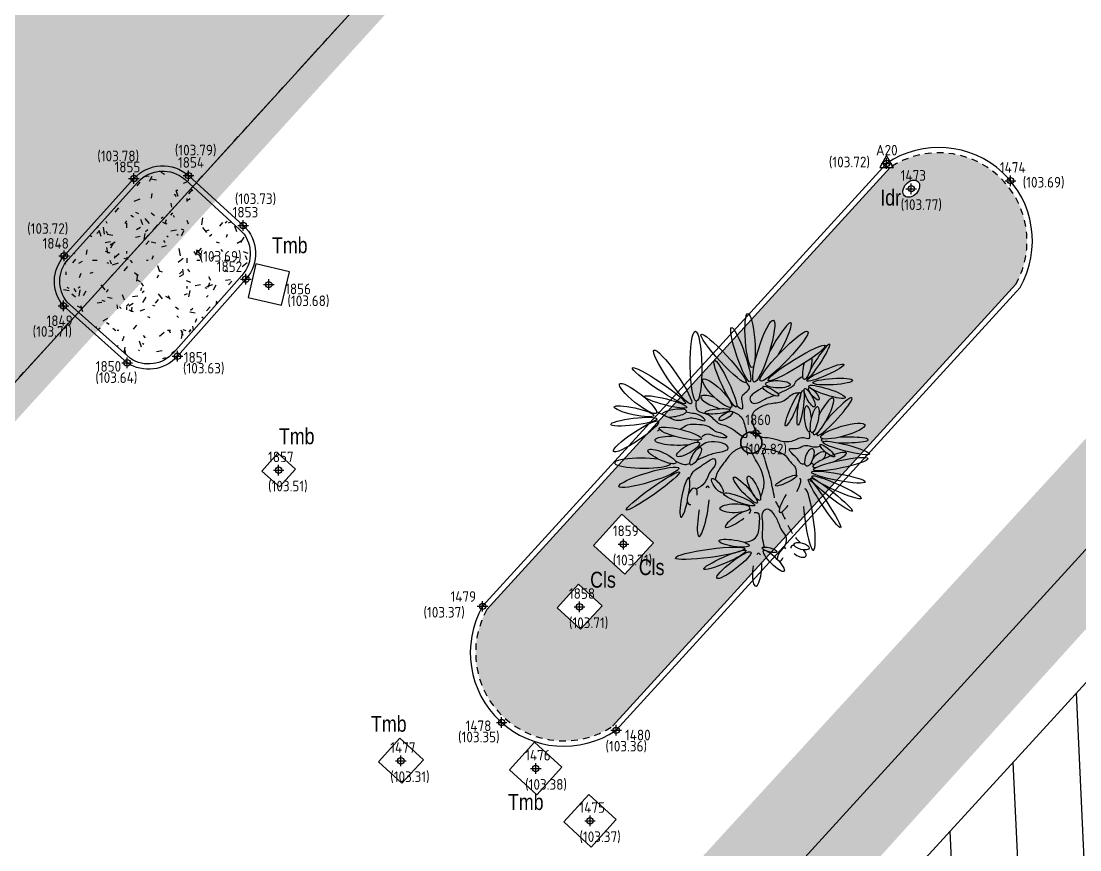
# Model space of a CAD drawing. Extents: x 9555 to 11275, y -8412 to -6382.
# Drawn here: x 10326.83 to 10346.78, y -7968.45 to -7952.84 of the extents above; entities that cross this region are included whole.
import ezdxf
from ezdxf.enums import TextEntityAlignment as Align

# ---------------------------------------------------------------- set-up
doc = ezdxf.new("R2010")
doc.units = 0
doc.header["$MEASUREMENT"] = 0
doc.header["$XCLIPFRAME"] = 2
doc.header["$PDMODE"] = 33
doc.header["$PDSIZE"] = 0.12
for name, pattern in [('DASHEDX2', [1.5, 1, -0.5]), ('HIDDEN2', [0.1875, 0.125, -0.0625]), ('PHANTOM2', [1.25, 0.625, -0.125, 0.125, -0.125, 0.125, -0.125]), ('TRATTEGGIATA', [0.75, 0.5, -0.25])]:
    doc.linetypes.add(name, pattern=pattern)
doc.layers.get('0').update_dxf_attribs({"color": 53, "lineweight": 50})
for name, color, linetype in [('01_PROG', 7, 'Continuous'), ('02_CAT', 7, 'Continuous'), ('Conf Lotti-Retino', 253, 'Continuous'), ('Conf Lotti_xLIMITE Comparto', 30, 'DASHEDX2'), ('Fgl-Cat_Txt-DivisioneAllegati', 161, 'DASHEDX2'), ('GEI-Nome_P', 6, 'Continuous'), ('GEI-Punti', 7, 'Continuous'), ('Gei-Punti_3D', 3, 'Continuous'), ('GEI-Quote_P', 3, 'Continuous'), ('GEI-Simboli', 6, 'Continuous'), ('Immagine', 181, 'Continuous'), ('Ril-Aiuola_Retino', 85, 'Continuous'), ('Ril-Albero', 104, 'Continuous'), ('Ril-Fabbr_Retino', 8, 'Continuous'), ('Ril-Strada', 4, 'Continuous'), ('Ril-Tomb_CEMENTO-Cls', 5, 'Continuous'), ('Ril-Tomb_Idrante', 5, 'Continuous'), ('Ril-Tombino', 5, 'Continuous')]:
    doc.layers.add(name, color=color, linetype=linetype)
for name, color, linetype, lineweight in [('Conf Lotti', 2, 'PHANTOM2', 30), ('Fgl.957D_Estratto', 162, 'Continuous', 30), ('Fgl.957E_Estratto', 5, 'Continuous', 30), ('Fr01 Fgl. 957D', 140, 'Continuous', 30), ('Ril-Albero_Tronco', 3, 'Continuous', 35), ('Ril-Fabbr', 9, 'Continuous', 30), ('x Area Rilievo', 1, 'Continuous', 15)]:
    doc.layers.add(name, color=color, linetype=linetype, lineweight=lineweight)
doc.styles.add('HELVLA', font='helvl', dxfattribs={"width": 0.8})
doc.styles.get("Standard").update_dxf_attribs({"font": 'isocp.shx'})
picture_1 = doc.add_image_def('image1.png', size_in_pixel=(3510, 4950))
picture_2 = doc.add_image_def('image2.png', size_in_pixel=(4950, 3510))
picture_3 = doc.add_image_def('image3.png', size_in_pixel=(3510, 4950))
pattern_1 = [(90, (-0.7199999999999999, 1.08), (-1.14, 0.6600000000000001), [0.06, -1.005, 0.045, -0.4349999999999999, 0.09, -1.065]), (99.99999999999999, (-1.335, 0.7950000000000002), (-1.426721424866468, 0.4033806835075223), [0.105, -0.2549999999999999, 0.135, -0.7949999999999999, 0.075, -0.9899999999999999]), (110, (-0.855, 0.645), (-1.104881266878883, 0.6673547677960465), [0.12, -0.8250000000000001, 0.105, -0.615, 0.07500000000000001, -0.48]), (120, (-0.7649999999999999, 1.08), (-1.270259341371027, -0.109846281956403), [0.075, -0.4949999999999999, 0.05999999999999999, -0.7349999999999999, 0.04499999999999999, -0.975]), (130, (-1.095, 0.6600000000000001), (-1.081851777037059, 0.1691795865988487), [0.06, -0.66, 0.045, -0.42, 0.12, -0.765]), (140, (-0.5549999999999999, 0.885), (-1.178667470127905, -0.4012393236738936), [0.03, -0.5549999999999999, 0.07500000000000001, -0.915, 0.09, -0.465]), (150, (-0.6599999999999999, 0.9299999999999999), (-1.118538290724796, -0.4973651497465941), [0.07500000000000001, -0.615, 0.03, -0.72, 0.06, -0.5549999999999999]), (160, (-0.4799999999999999, 0.765), (-1.077934238991591, -0.5494613511518519), [0.04499999999999999, -0.285, 0.08999999999999998, -0.4799999999999999, 0.05999999999999999, -0.6599999999999999]), (170, (-1.365, 0.8400000000000002), (-0.8235972522679997, -1.042826719094117), [0.105, -0.6599999999999999, 0.04499999999999999, -0.7799999999999999, 0.08999999999999998, -0.7349999999999999]), (180, (-0.7199999999999999, 0.9299999999999999), (-0.5550000000000002, -1.32), [0.09, -0.465, 0.06, -0.915, 0.03, -0.9299999999999999]), (190, (-1.185, 0.6900000000000002), (-0.725726455756065, -1.239857294778613), [0.105, -0.585, 0.09, -0.48, 0.105, -1.095]), (200, (-0.33, 0.585), (-0.4084556916323853, -1.202201708521956), [0.12, -0.39, 0.06, -0.795, 0.09, -0.8699999999999999]), (210, (-0.51, 0.18), (-0.1424613391789289, -1.433249722427793), [0.07500000000000001, -1.005, 0.09, -0.465, 0.105, -0.615]), (220, (-0.18, 0.51), (-0.3563304063125112, -1.395538835553193), [0.04499999999999999, -0.33, 0.05999999999999999, -0.6449999999999999, 0.12, -0.84]), (230, (-1.38, 0.06000000000000008), (0.1710284391003349, -1.102984257829142), [0.09, -0.54, 0.105, -0.465, 0.06, -0.63]), (240, (-0.08999999999999991, 1.305), (0.603836292916894, -1.024124861213896), [0.06, -0.42, 0.12, -0.9299999999999999, 0.105, -0.855]), (250, (-0.9299999999999999, 0.3150000000000001), (0.8121434459259509, -1.189505369151196), [0.08999999999999998, -0.6299999999999999, 0.075, -0.57, 0.05999999999999999, -0.9149999999999999]), (260, (-0.5700000000000001, 0.4050000000000001), (0.845615825507211, -1.078220235226439), [0.135, -0.4949999999999999, 0.08999999999999998, -0.6749999999999999, 0.12, -0.6599999999999999])]

# ---------------------------------------------------------------- blocks, each defined once
blk = doc.blocks.new('ALB_MAGNOLIA')
at = {"layer": 'Ril-Albero'}
blk.add_line((-1.090648489787782, 0.1377785792401482), (-1.069569576615322, 0.154011609740337), dxfattribs=at)
at = {"layer": 'Ril-Albero', "const_width": 0.1125, "flags": 128}
blk.add_lwpolyline([(-0.05625000000009095, 0, 1), (0.05625000000009095, 0, 0.9999999999999999)], format="xyb", close=True, dxfattribs=at)
at = {"layer": 'Ril-Albero'}
for centre, major_axis, ratio, start_param, end_param in [((-0.01436627671046153, 1.18872506858952), (-0.0245378881537456, 0.3160769446190345), 0.1704945791594303, 3.141592657897881, 9.424777965077467), ((0.1441186473093694, 1.064844318842916), (0.1126278036327937, 0.3617581529143772), 0.172130927844371, 3.141592658574952, 9.424777965754538), ((0.2694760180452249, 1.051279859233546), (0.1918396345816034, 0.344396778165352), 0.1373851115509151, -1.567360001277694, 1.640660211806295), ((-0.644643031121177, 0.8893097348609444), (-0.006514828098213262, 0.4065041767823777), 0.1659130009152986, 3.141592658057033, 9.424777965236618), ((-0.3235395221017825, 0.9794818900609243), (-0.2602424183309522, 0.2802519534468687), 0.1305137538982727, -1.19579479651577e-09, 6.283185305983792), ((-0.1233874154277146, 1.023992508778974), (-0.1074786870650632, 0.314729176772984), 0.1451228079651012, 3.141592655706139, 9.424777962885726), ((0.3805114149827205, 1.006523939310682), (0.2779377576160411, 0.2883876644996002), 0.1477041624599419, 3.141592655397891, 9.424777962577476), ((0.5283644644728156, 0.9268977487536176), (0.3310028592213807, 0.2049052447691301), 0.1234925180742292, 3.14159265334064, 9.424777960520228), ((0.7821644725263468, 0.947781080405548), (0.1283313508186225, 0.1965535597377325), 0.128858209995431, 2.86456016979381, 8.428005990848348), ((-0.9158335947754495, 0.7649066244566711), (-0.2166107520432471, 0.3121026262152342), 0.1489677998898922, 3.141592653434345, 9.42477796061393), ((0.6511169941250046, 0.8817731254785031), (0.03583371962520478, 0.1448597680060925), 0.3058592101487611, 1.338413759540804, 5.603267054475032), ((-1.074597643035304, 0.662488472210498), (-0.3094602486092236, 0.2085556434440325), 0.1140612897776601, -2.329131776335203e-09, 6.283185304850455), ((-0.3027581628080043, 0.6852223431124003), (-0.1274051490927838, 0.2716845197050429), 0.1413471746921632, 3.141592654817714, 9.4247779619973), ((0.8627026844897046, 0.8150768373261599), (0.2150846621190641, 0.09503112167328093), 0.142141019588453, 3.141592652177089, 9.424777959356675), ((-0.396680466655198, 0.5758175538248906), (-0.164953912963703, 0.16121249842689), 0.2493135316918489, 3.141592650504051, 9.424777957683638), ((0.9488341475798734, 0.7104360229241138), (0.2313542545394966, 0.01399783354510733), 0.1578639669427556, 3.141592649538042, 9.424777956717628), ((-1.318932137839965, 0.5139780240642722), (-0.2143748111230929, 0.1690721772835836), 0.2095458097905865, -3.701264850164421e-09, 6.283185303478321), ((0.2249093548957717, 0.5982247212195944), (-0.09266104644310717, 0.05200447367507376), 0.2589512226107383, -6.445534994625746e-09, 6.283185300734051), ((0.3096287238472542, 0.679497138105944), (-0.1438944863835001, 0.002840051886458696), 0.2926540362916478, -8.629526204728677e-09, 6.28318529855006), ((0.5736318285553352, 0.4050521299222964), (0.02896080196228551, 0.2009651007739982), 0.143362359178631, 3.14159265777242, 9.424777964952007), ((0.6786943184988559, 0.522324123029648), (-0.05749401637810583, 0.1062134693541653), 0.2640276864935658, 3.141592655095911, 9.424777962275497), ((0.7271602924120089, 0.5681546692321717), (-0.05940992831346688, 0.07130057292300244), 0.3047121206790425, 3.141592651563608, 9.424777958743194), ((0.8815850345749823, 0.5907611471884593), (-0.2124726141377557, 0.06803237125248145), 0.1690817892649151, -4.874544767830002e-09, 6.283185302305041), ((-0.9975160459275685, 0.4736383367435337), (-0.245234259870724, 0.06343737745342207), 0.1445928758976223, -4.216979432314361e-09, 6.283185302962607), ((-0.415466489479968, 0.4668031910350692), (-0.1724355701385115, 0.06956012348210909), 0.2707898087944989, -1.398054842939573, 1.995319646581479), ((0.4847947739194751, 0.3894282136125184), (0.08522211512171421, 0.1948271053202768), 0.1453443049098539, 3.141592657465689, 9.424777964645276), ((0.8383026282117498, 0.3060724940496584), (0.1119808244026992, 0.212703004294588), 0.2181684562776482, 2.740141656150176, 7.903074786481914), ((0.9686669079192143, 0.302351968007315), (0.2019878965299794, 0.2190185520021984), 0.1390650766057481, 2.677891071060228, 8.228113008402683), ((-1.366358911526277, 0.364575773440265), (-0.230136745211499, 0.05063323124051324), 0.1732547926907668, -5.129252800273321e-09, 6.283185302050334), ((-0.8994412498332167, 0.3442189683983088), (0.1468922193477319, 0.02343747630310675), 0.2756085639690489, 4.180640894501695, 9.143512002562254), ((-0.3946498020736726, 0.3646253660717775), (0.1440866326673357, 0.01450617284819213), 0.1961315402118208, -4.85977169617513e-09, 6.283185302319815), ((-0.415466489479968, 0.4668031910350692), (-0.1724355701385278, 0.06956012348214184), 0.2707898087945012, 2.832911682932793, 3.369981842905746), ((0.659075166644925, 0.2771502885852897), (-0.01523495043243968, 0.1512607279050355), 0.2798223529333325, -1.552461733104707, 3.549024840442094), ((0.7378418964381126, 0.2675486613970861), (0.03326243618377144, 0.1517076167218717), 0.2542994748950286, 3.141592661397715, 9.4247779685773), ((-1.36891645020296, 0.2435127978114906), (0.2681787961020784, 0.03200498484611262), 0.1494716137198519, -3.549697202842594e-09, 6.283185303629889), ((-1.342539837049571, 0.07169637321021582), (0.2618014147651816, 0.17489392484773), 0.167198876045404, 3.141592653590833, 9.42477796077042), ((-1.204663857398373, 0.004987224558135495), (0.1183256435908499, 0.1755107004750214), 0.1681476545842069, 3.488650923699765e-09, 6.283185310668237), ((-0.8267618478776058, 0.1053867937916948), (-0.2467411508076787, 0.06079567749002505), 0.1872005009636865, 3.141592648036116, 9.424777955215703), ((1.066165709556572, 0.1337359947747245), (0.2575694868009131, 0.07284952134355291), 0.2182804512648323, 3.141592649726078, 9.424777956905665), ((-0.8697079146904798, 0.02274241713985248), (-0.2527393054966516, 0.006104070853415626), 0.1999384245015021, -1.478168040981142, 2.216012360623685), ((-0.7361033891711486, -0.07929825417522807), (0.1327284690336742, 0.0755879972708739), 0.2855446878765385, -1.269496729960906e-09, 6.28318530591009), ((-0.8697079146904798, 0.02274241713985248), (-0.2527393054967131, 0.00610407085343766), 0.1999384245015119, 2.909714820152717, 3.391136357539716), ((1.087127419418266, 0.0314518823306571), (0.2746891169465323, 0.001885467409862159), 0.1238587104023001, 2.704060025727355, 3.628591157492226), ((1.104651299013767, -0.06278542132076836), (-0.2704706530700952, 0.0698802812223254), 0.1352438579073628, -3.934290671026019e-09, 6.283185303245295), ((1.087127419418266, 0.0314518823306571), (0.2746891169465451, 0.001885467409869017), 0.1238587104022995, 4.414553743335921, 8.05675282024272), ((-1.039706559158731, -0.161128119904788), (-0.1626312546385558, 0.07447461527883954), 0.2585310334624394, 3.141592646477399, 9.424777953656985), ((-0.6479314914622591, -0.1581264182623272), (0.05938325111521798, 0.1012916301172034), 0.3054605070033407, 7.603664364808083e-09, 6.283185314783251), ((0.6769594416982727, -0.1710717732166813), (0.03562371754122642, 0.1028355630639495), 0.3992971664039005, 3.141592666733477, 9.424777973913063), ((0.7844350105269768, -0.1783110792848674), (0.08026850494205022, 0.06371244133409024), 0.4284468759771639, -1.323998269228318, 3.831503978496451), ((0.9120960444051889, -0.2006539777003127), (0.1954874753085538, 0.08014404878918331), 0.177610687728344, -1.459838516190316, 3.759557116712209), ((0.884603689733467, -0.0940545134653803), (-0.0824114870147644, 0.07062624697920307), 0.2362175072993057, -3.736611686733227e-09, 6.283185303442974), ((-1.264997748374299, -0.2387047502088535), (-0.3267803050906347, 0.003343764477076634), 0.1762162607960723, 4.112782726708066, 9.39924878906213), ((1.040164673754589, -0.2513125818077242), (0.3165479191789299, 0.0651633419750775), 0.1383219396574142, 3.141592650762057, 9.424777957941643), ((-1.192544488063959, -0.4038402378500905), (0.3504023947178349, 0.1070417357786582), 0.1534437837058233, 3.141592651095886, 9.424777958275472), ((-1.080351516791779, -0.6879437593270268), (0.2649733106074668, 0.3061772279627532), 0.1361265065260649, 2.038515356517223e-09, 6.283185309218101), ((0.4051700325226193, -0.4417653990385588), (0.1237254451904937, 0.0591104439299272), 0.1948807755012663, -1.645573455277827e-09, 6.283185305534013), ((1.014272732774771, -0.4014595880180423), (-0.3123637432983639, 0.05702898565257965), 0.1280873282697323, -3.74055675322893e-09, 6.28318530343903), ((-0.9700878824346546, -0.8578968732463181), (0.1743853376215079, 0.387904982207352), 0.1479126392967103, 3.909389034717492e-09, 6.283185311088975), ((-0.773331509232321, -0.638166000729143), (0.04473161984724448, 0.2293514508572323), 0.163074274878588, -1.304954094534722, 4.533550466171619), ((-0.4254799922746315, -0.7229754520949427), (-0.04579930969121318, 0.2277327560695134), 0.2382697240908598, 5.111007173042026e-09, 6.283185312290593), ((-0.3950770367168843, -0.5015610920390827), (-0.06493768555183663, 0.08251327879731006), 0.3153168830047043, -1.55961199510557e-09, 6.283185305619974), ((-0.06826608111259702, -0.5531041613421621), (-0.1377210187963685, 0.1507806908235459), 0.1907956324139486, 3.14159265189478, 9.424777959074365), ((0.03066741205202561, -0.5313792871374972), (-0.06890477112724261, 0.1400620967675268), 0.2646728496845225, 3.141592655720884, 9.424777962900471), ((0.4114464177432637, -0.5418346674377972), (0.1469523149708225, 0.1351664039623585), 0.2070273098724535, 1.892807910408578e-09, 6.283185309072394), ((0.5520605554156646, -0.7825468233386346), (0.05370320990657345, 0.3301643482085282), 0.1469320437714089, 4.305400258530767e-09, 6.283185311484987), ((0.45107153437948, -0.6162624577091265), (0.1205287388968405, 0.1948700518517341), 0.2029195094068187, -1.202098981230517, 0.2157831518758455), ((0.771682817956389, -0.8191300561420576), (-0.1216750286061445, 0.3458550438299371), 0.1076823115984577, 1.504488533754511e-09, 6.283185308684075), ((0.9341010212347101, -0.6063658340344773), (-0.2422313742449339, 0.1913258948896334), 0.1102232432650166, -1.880857469771513e-09, 6.283185305298729), ((0.992627252528564, -0.520181942304589), (-0.2860299188924749, 0.1284337072098819), 0.1255891693909974, -3.299646778032184e-09, 6.283185303879939), ((-0.7007710152015534, -0.8349413718569849), (0.1684040802911518, 0.3086995804488963), 0.1707758030111212, 4.15528611519278e-09, 6.283185311334872), ((-0.6876820774414227, -0.6254119232307858), (0.03377216977407798, 0.09453899062689114), 0.506740428695424, -1.261838132280272, 3.475550848629618), ((-0.5582082811301916, -0.7985633289335965), (0.05147812183431687, 0.292718011381312), 0.1665963672753258, -0.3860394157988571, 0.4155466620212922), ((-0.1406976097150618, -0.6606467944930046), (-0.1800304204985281, 0.06829048864508369), 0.1776388401898077, 3.141592648605281, 9.424777955784867), ((0.45107153437948, -0.6162624577091265), (0.1205287388968409, 0.1948700518516882), 0.2029195094068953, 1.624847100049862, 4.21174784236921), ((0.4616494433639673, -0.7655894351728421), (0.05960316224752182, 0.2130271124773719), 0.1898268155706959, 5.593768337419647e-09, 6.283185312773354), ((0.6739632160874862, -0.8945005355772082), (-0.04874273054768526, 0.3575802956822078), 0.1397962750362172, 1.116772049579192, 6.299596031675914), ((-0.5582082811301916, -0.7985633289335965), (0.05147812183431631, 0.2927180113813219), 0.1665963672753138, 1.540017822340111, 5.209388271722481), ((-0.1901009693024207, -0.7638974301562484), (0.1742945756096207, 0.003054563530235671), 0.2975617012911305, -8.536094053823717e-09, 6.283185298643492), ((-0.1539090301112083, -0.8826788073201897), (0.1483545074582149, 0.09910680620841703), 0.2097470661044092, 1.052827488482925, 5.031834980818344), ((-0.07567103786368534, -0.9499560406984529), (0.1042564294893192, 0.1374298861706276), 0.3082748343504667, 6.046481981769602e-09, 6.283185313226069), ((-0.1539090301112083, -0.8826788073201897), (0.1483545074582109, 0.09910680620843178), 0.209747066104328, -0.6923290857761304, 0.4194720986674421), ((-0.4800417388823917, -1.287898762825535), (0.403511516333498, 0.054410208198315), 0.1187809786427561, -2.733885784422796e-09, 6.2831853044457), ((-0.1999991006259734, -1.170597902430927), (-0.1765714634245056, 0.02741597916587413), 0.2088665401834539, 3.141592647335946, 9.424777954515532), ((0.2122794980314211, -1.248091175832087), (-0.08560025004533829, 0.02292188324844836), 0.2662743395039949, -8.16674550208063e-09, 6.283185299012841), ((0.3501450398666748, -1.307813734382762), (0.04126271520145914, 0.08455130694059669), 0.3551981230383342, -0.440468195776341, 2.340257448722206), ((0.413480238777538, -1.32597839288519), (0.006372059720598614, 0.09845847404839898), 0.4118639422794609, 1.376251534956907e-08, 6.283185320942102), ((0.4845677715147758, -1.301748795492131), (-0.03412670307265043, 0.07372950275918908), 0.2214519113799157, 2.047797931226114e-09, 6.283185309227385), ((0.5489392467534344, -1.265723866878943), (-0.08670408022135635, 0.05488746742108703), 0.4814483752968703, -0.695665657313357, 0.3802742240296062), ((0.5859262400008447, -1.206125515544045), (-0.08882887919072467, 0.02323045032812883), 0.4067068897767765, -1.390657367039694e-08, 6.283185293273013), ((-0.3071923269335457, -1.365483560993198), (0.2467776964288752, 0.1078713278784446), 0.1376982887376309, -1.398244187100772e-09, 6.283185305781342), ((-0.04230528041443904, -1.450199292467005), (0.09673363084156873, 0.1878980743935412), 0.2351123072889963, 6.067417901434169e-09, 6.283185313247004), ((0.06745700077817673, -1.480378990696408), (0.01811376091375232, 0.1923629701724461), 0.2728022699545189, -0.4137926223695407, 0.4080656393733486), ((0.1938197781983035, -1.458764669578159), (-0.08248305337722528, 0.160049778427354), 0.2417495300338036, 1.655146908419169e-09, 6.283185308834733), ((0.2619155330098693, -1.376058569897396), (-0.1194841875038649, 0.1213757377644046), 0.2415823398121868, -2.715341951287087e-09, 6.283185304464245), ((0.3501450398666748, -1.307813734382762), (0.04126271520147943, 0.08455130694061613), 0.3551981230383189, 3.653648481641802, 4.53524337876598), ((0.5489392467534344, -1.265723866878943), (-0.08670408022109424, 0.05488746742123976), 0.4814483752982466, 1.283320820708334, 4.323836481607417), ((0.06745700077817673, -1.480378990696408), (0.01811376091374169, 0.1923629701724241), 0.2728022699545749, 1.363778521902864, 5.133996894297658)]:
    blk.add_ellipse(centre, major_axis=major_axis, ratio=ratio, start_param=start_param, end_param=end_param, dxfattribs=at)
for centre, major_axis, ratio in [((-0.2965365300501617, 0.3108147116399778), (0.07918253221057175, 0.0479921753321363), 0.3235516291355386), ((-1.145695393316146, -0.5631921120366314), (0.3106751808016229, 0.2206235594791035), 0.09995856975726458), ((0.8515300342228329, -0.7069312324219936), (-0.1875889741613231, 0.2833235535973945), 0.09402951657460029), ((-0.2027754726973399, -1.425982801075406), (0.1976457310380586, 0.1518059464946944), 0.1841556785265832)]:
    blk.add_ellipse(centre, major_axis=major_axis, ratio=ratio, dxfattribs=at)
for points, knots in [([(0.3089560485364018, 0.5688920612674337), (0.3276807166489561, 0.5764303553996797), (0.3919993955860264, 0.605859237723962), (0.5004831463420487, 0.6642465319555413), (0.5133928083196224, 0.7111364025231524), (0.5704575768613722, 0.7612922752905433), (0.5969046127811453, 0.766395794447817), (0.5969120828121959, 0.7663582651221077)], [2661.065006254498, 2661.065006254498, 2661.065006254498, 2661.065006254498, 3168.609924552116, 3638.527675239234, 3872.435451707623, 4284.519691667332, 4572.650708601899, 4572.650708601899, 4572.650708601899, 4572.650708601899]), ([(-0.1697076640657542, 0.4318226840123316), (-0.1424592373564337, 0.4084077613133559), (-0.09188722649150805, 0.3649505834819138), (-0.1027165861628418, 0.4714605012322863), (-0.1226336375680148, 0.544438362220717), (-0.05982458942617086, 0.5884585510211764), (-0.0009086190507332503, 0.6426555662255851), (-0.03969346050735112, 0.6785318998890943), (-0.0627236031727989, 0.6998349928380776)], [0, 0, 0, 0, 11.05919214268527, 20.5254267030485, 32.77406732877019, 43.93055228471492, 51.55891623707776, 62.71002184981825, 62.71002184981825, 62.71002184981825, 62.71002184981825]), ([(0.1330472265963181, 0.6392822521629569), (0.1114834123759465, 0.6276602395382724), (0.07557427868414379, 0.6030466497895759), (0.03016070003604909, 0.5762943848085342), (-0.02453460729202561, 0.5295403814616293), (-0.008009626846614992, 0.4616835994356734), (0.07569183906161925, 0.4504682097885961), (0.1470014778342374, 0.5050417295460647), (0.2141980423170935, 0.5317035299476629), (0.2645841392263719, 0.5495977031496295)], [315.8594477414267, 315.8594477414267, 315.8594477414267, 315.8594477414267, 457.1573024907993, 818.3423890225968, 1055.37788607626, 1309.061614882406, 1507.86575262663, 2024.743405130014, 2424.1991072852, 2424.1991072852, 2424.1991072852, 2424.1991072852]), ([(0.07309617817463732, 0.08279443737592374), (0.05088175807441075, 0.1349685038167081), (0.0171794914772363, 0.2141235881590546), (0.0006612464967474807, 0.3517130977243141), (0.1100321907802027, 0.4219214623790322), (0.2337321586833241, 0.4659308073241846), (0.39191929098115, 0.4658730332639607), (0.4712777600821028, 0.5795909125235994), (0.537957418903261, 0.578866176025258), (0.552684710264657, 0.5787061061364511)], [0, 0, 0, 0, 25.37385064783095, 38.49554817468091, 55.48688918703331, 75.24472010213937, 98.14742930265555, 120.4469883344142, 126.7683961766656, 126.7683961766656, 126.7683961766656, 126.7683961766656]), ([(-0.2187578414486779, 0.3606097849815342), (-0.1869076140415018, 0.3465165720808727), (-0.1056970683553118, 0.3105822129482476), (-0.07257996095313501, 0.1976756523163203), (-0.02594544390058218, -0.02594461550233973), (-0.233409813416074, 0.1975438600347843), (-0.3954341085068336, 0.2088120762637118), (-0.4769937914934417, 0.3406076486244274), (-0.6526133559204936, 0.3473101854724518), (-0.6415840851659596, 0.4444940340581525), (-0.636940271257572, 0.4854127600319771)], [0, 0, 0, 0, 14.57137765823576, 37.15356615491095, 53.02254436003677, 88.21668844510964, 106.1442562241683, 128.0151330821714, 149.4730167171053, 165.0782303859129, 165.0782303859129, 165.0782303859129, 165.0782303859129]), ([(-1.102353403354755, 0.3624523061835134), (-1.054220765436185, 0.3386924016103876), (-0.974092748712792, 0.2991384915549133), (-0.8421417080853644, 0.2402673766837324), (-0.7224550366872791, 0.2988655248700525), (-0.6330991035251827, 0.2801207221918958), (-0.4971101535443267, 0.2341847437583056), (-0.6064424352448441, 0.3340639658199507), (-0.6794570733509318, 0.3385805774551045), (-0.7348020901386008, 0.3488025191945781), (-0.7598615958922892, 0.3534308818316276)], [0, 0, 0, 0, 23.83596832158058, 39.68053592946651, 60.89314887558832, 74.42054085805218, 86.64540863944345, 99.22579047731502, 112.4504848895871, 123.3931533272942, 123.3931533272942, 123.3931533272942, 123.3931533272942]), ([(-0.8289330198613243, 0.1548422681726151), (-0.8010017503461313, 0.175389097437801), (-0.7349376919432871, 0.2239872081618159), (-0.6098292896708699, 0.2137411228168276), (-0.4950416650867737, 0.2020358000854685), (-0.4325499709502765, 0.131540113072333), (-0.3606706688897248, 0.1202238159257831), (-0.2211680533055187, 0.03724931157285027), (-0.4300834326904805, 0.06896315496760508), (-0.5145691045604508, 0.1116129170923159), (-0.5595931777697842, 0.07910494040243066), (-0.5748479876951933, 0.0680907657597345)], [0, 0, 0, 0, 14.80434966267573, 35.01578831611983, 52.7354512743692, 63.81201084535341, 72.91051860596225, 87.3667078609627, 108.3998592695507, 123.523698858146, 131.2736823247632, 131.2736823247632, 131.2736823247632, 131.2736823247632]), ([(-0.6339167324822483, -0.20257726433465), (-0.6318858888053001, -0.2015238283374856), (-0.5889358218778398, -0.1794543277455887), (-0.4997547900261452, -0.145533661007903), (-0.4015265069256202, -0.1121534358499048), (-0.2442414104261843, -0.08741726771222602), (-0.3039095964463741, -0.007684106905799126), (-0.3992201190349078, 0.006881411729409592), (-0.519255941927895, 0.01587843485594931), (-0.5797985529125071, -0.03331303287995979), (-0.6029347919475185, -0.05211145497378311)], [1029.540310990982, 1029.540310990982, 1029.540310990982, 1029.540310990982, 1057.288509915696, 1616.086024456783, 2233.728759002542, 2719.925831867634, 2853.621694318271, 3332.413728479964, 3938.002887007299, 4312.566224702153, 4312.566224702153, 4312.566224702153, 4312.566224702153]), ([(0.6727702081952884, 0.1136736097387256), (0.6777385951177166, 0.08553986295009963), (0.687630031741719, 0.02952909371470014), (0.5682443338864687, 0.07749075473748235), (0.4806550823959697, -0.003038705526705598), (0.3378079279236772, 0.01229084827900806), (0.2271200562208833, 0.06229448785779823), (0.1267996518549808, 0.05016326000622939), (0.0895838555352384, 0.07980557516657427), (0.08257230014260131, 0.08539026648759318)], [0, 0, 0, 0, 9.466234560363228, 18.84608841716275, 40.29242081525008, 58.22328336775779, 77.56781156858612, 94.30933314297653, 98.1956783142922, 98.1956783142922, 98.1956783142922, 98.1956783142922]), ([(0.1082481309131254, -0.6344034421654214), (0.1271066367753519, -0.5848476089613541), (0.1717533524765713, -0.4675262679975276), (0.1121191230486147, -0.297231933740477), (0.02784831024837331, -0.1747797621319478), (-0.02227975225878254, -0.02723005966799974), (-0.1809614416442855, -0.07210996248431911), (-0.2588197717022922, -0.1536983295018217), (-0.328690234062833, -0.2509372939093737), (-0.3945105123279973, -0.3312519411065296), (-0.4145482695744249, -0.4024869138820577), (-0.4220396962336963, -0.4291192144701199)], [0, 0, 0, 0, 22.8258585224692, 54.03925546919442, 72.28371118888728, 91.8414700782375, 110.3703653292082, 130.1287450601199, 142.6492681333422, 162.8467256419331, 174.9066479096028, 174.9066479096028, 174.9066479096028, 174.9066479096028]), ([(0.2712258077967817, -0.6417405662559759), (0.2634034288494149, -0.6029396369576716), (0.2463728599095703, -0.5184638137079673), (0.2215870027048368, -0.3959343321967026), (0.1779554357285633, -0.2711609627567668), (0.157522159981454, -0.1824073861880606), (0.1169695128664898, -0.07344212415227958), (0.223209617116936, -0.07595076993311523), (0.2993239586116943, -0.1006536472732478), (0.402112844426938, -0.1367143077059154), (0.4447626821906852, -0.2251081330750822), (0.5247676519834386, -0.2813598539642044), (0.5238752415762065, -0.3457032687601895), (0.5234158967923577, -0.3788223491119425)], [0, 0, 0, 0, 17.36691270105411, 37.81054408437804, 55.3681381539832, 73.49399439494597, 83.665517767536, 93.23228927586351, 108.0444384372193, 123.7301160721827, 136.9515849982083, 149.8163397332609, 163.461749743271, 163.461749743271, 163.461749743271, 163.461749743271]), ([(0.6244709308411984, -0.2484036752557586), (0.6059141844762053, -0.2502811222557284), (0.5711293073991328, -0.2538004225571058), (0.5454273756436123, -0.1868719862095531), (0.4962955431496994, -0.1551774985409793), (0.4080986507333364, -0.05288606133308349), (0.5395118333981372, -0.08381707153057505), (0.5957923230830602, -0.03094785302073433), (0.672199439189626, -0.03411453788612562), (0.7346270921702853, -0.0567232498769954), (0.77964311743699, -0.04764418243030377), (0.8048582498026917, -0.04255866263883945)], [0, 0, 0, 0, 7.281364440376949, 13.64901809976904, 27.03399132871107, 38.8596062445589, 50.4873138841305, 64.06357748162253, 73.28675687334866, 81.94039775784688, 92.96023920810167, 92.96023920810167, 92.96023920810167, 92.96023920810167]), ([(-0.8787011646300016, -0.2174545408697668), (-0.8308267730826628, -0.2368975284725821), (-0.7827398706413078, -0.2608754434477305), (-0.7349127241250244, -0.2501438417675672), (-0.714812695391629, -0.2425353410981188)], [0, 0, 0, 0, 382.4564139297373, 659.2877967470752, 659.2877967470752, 659.2877967470752, 659.2877967470752]), ([(-0.7189906743751635, -0.4262297224404392), (-0.7078002520393056, -0.3951941870682276), (-0.686128467648814, -0.3350896252504754), (-0.5900951404851185, -0.2768767077204757), (-0.524856304309651, -0.2302877019283187), (-0.4212078201144323, -0.1640292551364837), (-0.4081830511313456, -0.2686497058311943), (-0.4954006597190528, -0.3335862486055703), (-0.5204663377103316, -0.4706366885202442), (-0.6038904278525479, -0.5206500455269634), (-0.6391517623451364, -0.5417894754864392)], [0, 0, 0, 0, 14.12396869550943, 27.35299840578138, 46.01180971262058, 56.82882562098712, 65.19149402243481, 79.05384186410427, 102.8769201547566, 120.318478905323, 120.318478905323, 120.318478905323, 120.318478905323]), ([(0.2796940370626544, -0.6798962218626912), (0.2940542829851438, -0.7081965589350148), (0.3103818217186927, -0.734335482458846), (0.3255913386483371, -0.7610726694456389), (0.3284843581009227, -0.7662437698063513)], [0, 0, 0, 0, 321.147451436997, 397.7822291179487, 397.7822291179487, 397.7822291179487, 397.7822291179487]), ([(-0.07035110629931296, -1.157005945740821), (-0.04629384716463392, -1.153080301744012), (0.003539005816946883, -1.14494861728781), (0.06911120922541159, -1.096614496737857), (0.09207627080149905, -1.007257411895807), (0.09554462961114041, -0.9267601771807676), (0.1032513567170099, -0.8092343629805328), (0.05008410827622356, -0.816252717030693), (0.0335218208920196, -0.8184390253345555)], [0, 0, 0, 0, 10.65273204034262, 22.06635538294066, 33.44136369665408, 48.64602086184584, 62.9219594405276, 69.3812532243959, 69.3812532243959, 69.3812532243959, 69.3812532243959]), ([(0.1547315288357822, -1.215770853778849), (0.1449412493998352, -1.179988457991385), (0.1268280446465724, -1.113786684518345), (0.1347194050813414, -1.004048167949804), (0.1335014155929457, -0.9048920557670499), (0.1205704163426162, -0.8114810627430415), (0.1889323496639008, -0.7529015076015639), (0.2670090357923982, -0.8293957810865322), (0.3094146316989281, -0.9177212198392226), (0.349337076314896, -1.025474211135588), (0.4156630811635296, -1.096347129501737), (0.4041342864475155, -1.177960858917686), (0.3797963219767553, -1.213107960028537), (0.3692673320128961, -1.22831315417352)], [0, 0, 0, 0, 16.17793954240196, 29.93115092652146, 47.72495587868377, 60.65665757615119, 68.86097093301842, 79.25357488225268, 99.76651065574156, 114.9474726743034, 129.0766148235276, 139.7361923179362, 147.8638475903921, 147.8638475903921, 147.8638475903921, 147.8638475903921]), ([(0.4261368369052434, -0.961573282761492), (0.4415848111966625, -0.9928964664222804), (0.4588008599580462, -1.026170834128607), (0.4794693015774101, -1.057129814108521), (0.4808696177196907, -1.0591957032957)], [1337.702709245246, 1337.702709245246, 1337.702709245246, 1337.702709245246, 1787.445081579533, 1819.76536321139, 1819.76536321139, 1819.76536321139, 1819.76536321139])]:
    blk.add_open_spline(points, degree=3, knots=knots, dxfattribs=at)
for points in [[(0.3509084084857932, -0.8079816142453637), (0.3652930761709285, -0.8357558310553941), (0.3789634782715439, -0.863927968198368), (0.3925553719395793, -0.8921804461706415)], [(0.5132670079788113, -1.102822097387616), (0.5263045309729932, -1.119150558767615), (0.5398852744528995, -1.135114702964529), (0.5738038773993139, -1.165482666423486)]]:
    blk.add_open_spline(points, degree=3, dxfattribs=at)
blk = doc.blocks.new('20043-1_Prog-Confini')
at = {"layer": 'Conf Lotti-Retino'}
blk.add_hatch(color=41, dxfattribs=at).paths.add_polyline_path([(10278.89737579227, -8012.220063342761), (10188.63944448483, -7930.13775199555), (10307.72607652135, -7799.189769688856), (10366.91160524755, -7853.014236146046), (10339.32656618824, -7883.346819618211), (10306.20423063409, -7919.768229275436), (10337.20851222508, -7948.100980190388)])
at = {"layer": 'Conf Lotti'}
blk.add_line((10220.16126990974, -8076.80644405013), (10397.9840078288, -7881.272081036064), dxfattribs=at)
at = {"layer": 'Conf Lotti_xLIMITE Comparto', "const_width": 1}
blk.add_lwpolyline([(10220.16127169158, -8076.806445670572), (10388.56467752741, -7891.629602082331), (10442.57147426394, -7940.744429337481), (10443.95534884731, -7939.222717106983), (10542.72119990987, -8029.042295507654), (10562.90537483127, -8006.847722235286), (10508.8985798685, -7957.732896593227), (10535.13800726631, -7928.879951339147), (10501.47623780322, -7898.267286041699), (10547.18877136976, -7848.001660636663), (10411.9695062309, -7725.030641243259), (10340.57834246114, -7745.229577507138), (10225.51241240563, -7871.756384511547), (10219.57166360702, -7866.353752460757), (10165.52391621495, -7925.784801506588), (10195.69424327256, -7953.179523551185), (10145.19012518152, -8008.626232577647)], close=True, dxfattribs=at)
blk = doc.blocks.new('-Fgl. 957D Estratto Foglio Intero_PostFR1')
at = {"layer": 'Immagine'}
image = blk.add_image(picture_1, insert=(10047.10652658358, -8052.467191756538), size_in_units=(594.3230901945512, 838.1479477102646), rotation=0.0016211727915770014, dxfattribs=at)
image.set_boundary_path([(307.5021249750134, 335.1810387049118), (3170.119478927532, 4586.921474975607)])
image.dxf.flags = 15
blk = doc.blocks.new('-Fgl. 957E Estratto Foglio Intero_PostFR2')
at = {"layer": 'Immagine'}
image = blk.add_image(picture_2, insert=(9917.283654509196, -8422.509303729323), size_in_units=(838.1827212973916, 594.3477478290598), rotation=0.001090204153391001, dxfattribs=at)
image.set_boundary_path([(308.7555908007198, 193.6289745913382), (4680.161310497795, 3410.458243007306)])
image.dxf.flags = 15
blk = doc.blocks.new('-Fgl. 958 Estratto Foglio Intero_PostFR3')
at = {"layer": 'Immagine'}
image = blk.add_image(picture_3, insert=(9716.786041246873, -8308.17513906339), size_in_units=(1485.8142875308895, 2095.3791234409982), rotation=-0.001043539486264, dxfattribs=at)
image.set_boundary_path([(486.9858317041253, 415.0435325266662), (2987.88009123626, 4584.843253445799)])
image.dxf.flags = 15
blk = doc.blocks.new('- Fogli_Unione (Estratti_20043_SpostatoComeAll.957E_SuRIL_PostFR1-FR2-FR3 (2021-02-08)')
for name in ['-Fgl. 958 Estratto Foglio Intero_PostFR3', '-Fgl. 957D Estratto Foglio Intero_PostFR1', '-Fgl. 957E Estratto Foglio Intero_PostFR2']:
    blk.add_blockref(name, (0, 0))
blk = doc.blocks.new('2493-1_PostFRAZ')
at = {"layer": 'Fgl-Cat_Txt-DivisioneAllegati', "const_width": 2}
blk.add_lwpolyline([(10702.68643928448, -8099.800669769827), (10705.70281274759, -8097.600732769191), (10664.99520887265, -8032.709974211492), (10624.25908193228, -7971.583816776621), (10623.50758164634, -7972.543258814452), (10605.07660989334, -7944.282253544996), (10562.18246106012, -7879.895406900586), (10525.19045118461, -7921.142648269577), (10505.71519122262, -7903.790456108687), (10497.19376614983, -7913.056206681294), (10472.27452207837, -7892.921322641285), (10440.45193363143, -7863.618965796435), (10396.21448130501, -7912.030532506243), (10395.17552284777, -7911.098241662744), (10388.23832296419, -7918.528934840028), (10387.58076450463, -7917.807534652504), (10339.97399860651, -7969.724246569564), (10333.59163430878, -7976.514229567837), (10323.13585381255, -7967.248425266429), (10242.6623353801, -7892.829359147341), (10231.64829132444, -7862.036729668423)], dxfattribs=at)
at = {"layer": 'Fgl.957D_Estratto'}
blk.add_lwpolyline([(10246.97681884569, -7899.375802503634), (10263.11345907958, -7914.548041848381), (10321.69319616403, -7968.839640531327), (10333.58152356686, -7979.536974695002), (10341.57111077351, -7971.1206077814), (10387.51766006156, -7920.834280923094), (10388.26088394974, -7921.569522662111), (10395.94737554508, -7913.338631892828), (10396.94005163816, -7914.254432456965), (10406.32642703432, -7903.430140054963), (10440.25562232776, -7866.099724962163), (10476.3665, -7899.3747), (10497.15595988137, -7915.257225220093), (10506.08565019316, -7905.521059208879), (10525.67286766677, -7923.370174358974), (10562.24288654445, -7882.954484898628)], dxfattribs=at)
at = {"layer": 'Fgl.957E_Estratto'}
blk.add_lwpolyline([(10701.59723087798, -8098.119645045056), (10703.242632954, -8096.897973297447), (10670.76010307028, -8043.612982856872), (10623.96964949587, -7975.196771258089), (10619.42577811035, -7968.789662234498), (10603.55413181223, -7945.284772326779), (10562.24288654445, -7882.954484898628), (10525.67286766677, -7923.370174358974), (10506.08565019316, -7905.521059208879), (10497.15595988137, -7915.257225220093), (10476.3665, -7899.3747), (10440.25562232776, -7866.099724962163), (10406.32642703432, -7903.430140054963), (10396.94005163816, -7914.254432456965), (10395.94737554508, -7913.338631892828), (10388.26088394974, -7921.569522662111), (10387.51766006156, -7920.834280923094), (10341.57111077351, -7971.1206077814), (10333.58152356686, -7979.536974694998), (10321.69319616403, -7968.839640531327), (10263.11345907958, -7914.548041848381), (10246.97681884569, -7899.375802503634)], dxfattribs=at)
at = {"layer": 'Fr01 Fgl. 957D'}
blk.add_line((10319.87816698385, -7967.157474636558), (10397.9840078288, -7881.272081036064), dxfattribs=at)
at = {"layer": '02_CAT'}
blk.add_blockref('- Fogli_Unione (Estratti_20043_SpostatoComeAll.957E_SuRIL_PostFR1-FR2-FR3 (2021-02-08)', (2.400635534626417, 6.76379925128731), dxfattribs=at)

msp = doc.modelspace()

# ---------------------------------------------------------------- hatches: boundary and pattern name
at = {"layer": 'Ril-Aiuola_Retino'}
h = msp.add_hatch(dxfattribs=at)
h.set_pattern_fill('TEXTURE', color=256, scale=1.5, angle=90)
h.set_pattern_definition(pattern_1)
h.paths.add_polyline_path([(10421.2770608418, -7874.587772876022), (10418.8368, -7872.3748), (10418.76690906073, -7872.3748), (10415.85664887051, -7875.577630412352), (10418.29816126559, -7877.865599242376)])
h.paths.add_polyline_path([(10418.62534812388, -7874.348664897859, -1), (10419.12534812388, -7874.348664897859, -1)], flags=16)
h.paths.add_polyline_path([(10366.64047858209, -7934.315689669516), (10366.22039983765, -7933.140217287913, -0.2214468729283103), (10363.71547239837, -7933.15263851841), (10356.1411941164, -7941.232504295144), (10348.06369476208, -7950.230558784616, 0.6796082774757233), (10350.23814217733, -7952.359344430412), (10350.75834329819, -7952.048112182778), (10350.5412853478, -7951.847148001027), (10357.64419634205, -7944.175416209107)])
h.paths.add_polyline_path([(10356.51706300687, -7942.780702212624), (10356.14965521213, -7943.189981769568), (10355.74037565519, -7942.822573974822), (10356.10778344993, -7942.413294417881)], flags=16)
h.paths.add_polyline_path([(10354.1083461918, -7945.640557763816), (10353.57393485401, -7946.23587348299), (10352.97861913484, -7945.701462145194), (10353.51303047263, -7945.106146426026)], flags=16)
h.paths.add_polyline_path([(10376.52692812396, -7923.496186531661), (10374.281, -7921.4407), (10374.27299442505, -7921.4407), (10371.29404480205, -7924.727448594133), (10371.19092708229, -7925.685683993764), (10370.4736, -7926.499647607182), (10370.4736, -7926.45115285737), (10369.55306319238, -7926.668631445712), (10369.0650382089, -7927.265387384073), (10372.36649894425, -7928.042081023577)])
edge = h.paths.add_edge_path(flags=16)
edge.add_ellipse((10370.8687, -7926.2404), major_axis=(-0.1580122707033045, -0.1582154300551922), ratio=0.4472135954999579, start_angle=0, end_angle=360)
edge.add_line((10371.03287507246, -7926.2404), (10370.9879659091, -7926.2404))
edge.add_ellipse((10370.8687, -7926.2404), major_axis=(-0.1580122707033045, -0.1582154300551922), ratio=0.4472135954999579, start_angle=0, end_angle=360)
edge.add_line((10370.70452492755, -7926.2404), (10370.7494340909, -7926.2404))
edge = h.paths.add_edge_path(flags=16)
edge.add_ellipse((10370.8687, -7926.2404), major_axis=(-0.1580122707033045, -0.1582154300551922), ratio=0.4472135954999579, start_angle=0, end_angle=360)
h.paths.add_polyline_path([(10391.81427204698, -7906.792464503543), (10389.46016993335, -7904.684314673699), (10376.51301482598, -7918.969230242101), (10378.77520802274, -7921.039602663351)])
h.paths.add_polyline_path([(10449.63085816784, -7852.169469180765), (10445.87660669996, -7854.903266296551), (10443.59824373446, -7857.444155931169), (10467.06052811236, -7878.93102857587), (10468.60041935619, -7877.262591569965), (10459.66224442984, -7865.327060665752)])
h.paths.add_polyline_path([(10447.75636152086, -7858.175656320904, -1), (10447.25636152086, -7858.175656320904, -1)], flags=16)
h.paths.add_polyline_path([(10452.92294191332, -7862.826910528936, -1), (10452.42294191332, -7862.826910528936, -1)], flags=16)
h.paths.add_polyline_path([(10457.61694422135, -7867.317157808353, -1), (10457.11694422135, -7867.317157808353, -1)], flags=16)
h.paths.add_polyline_path([(10461.85824430896, -7871.50251983294, -1), (10461.45824430896, -7871.50251983294, -1)], flags=16)
h.paths.add_polyline_path([(10466.48013636925, -7875.691064919986, -1), (10465.98013636925, -7875.691064919986, -1)], flags=16)
h.paths.add_polyline_path([(10442.63301720129, -7852.718814274358), (10439.68290719101, -7850.072919044773), (10437.0698860094, -7852.986989407205), (10438.94236155933, -7854.662537335541), (10439.942108416, -7853.545289948231), (10440.92457296784, -7854.546438293451)])
h.paths.add_polyline_path([(10439.60140069071, -7851.024769962652, -1), (10440.20140069071, -7851.024769962652, -1)], flags=16)
h.paths.add_polyline_path([(10436.56534760294, -7857.76533621446), (10434.07474217253, -7855.528061140574), (10421.40501875807, -7869.471479534652), (10423.88383363639, -7871.719415491502)])
h.paths.add_polyline_path([(10432.22266134741, -7859.252770329445, -1), (10432.72266134741, -7859.252770329445, -1)], flags=16)
h.paths.add_polyline_path([(10428.22708531796, -7864.356835564578, -1), (10427.72708531796, -7864.356835564578, -1)], flags=16)
h.paths.add_polyline_path([(10423.72802295824, -7869.500693897335, -1), (10423.12802295824, -7869.500693897335, -1)], flags=16)
h.paths.add_polyline_path([(10415.89917891052, -7880.52128564693), (10413.41895449602, -7878.238735672321), (10395.98322436286, -7897.518726375129), (10398.38063581453, -7899.745002384669)])
h.paths.add_polyline_path([(10412.52775147008, -7881.194909005888, -1), (10413.22775147009, -7881.194909005888, -1)], flags=16)
h.paths.add_polyline_path([(10408.42693844545, -7886.460868380241, -1), (10407.92693844545, -7886.460868380241, -1)], flags=16)
h.paths.add_polyline_path([(10403.8168589725, -7891.467955867467, -1), (10403.3668589725, -7891.467955867467, -1)], flags=16)
h.paths.add_polyline_path([(10399.337076123, -7896.597911938637, -1), (10398.537076123, -7896.597911938637, -1)], flags=16)
edge = h.paths.add_edge_path()
edge.add_line((10337.97462527339, -7966.121612696934), (10345.57013549787, -7957.79522184912))
edge.add_arc((10344.12108593568, -7956.980840933133), 1.662215662902357, 330.6635606994731, 483.5402254600811)
edge.add_line((10343.20267472661, -7955.595387303068), (10335.60716450213, -7963.921778150881))
edge.add_arc((10337.05621406432, -7964.736159066871), 1.662215662903249, 150.6635606994184, 303.5402254600462)
edge = h.paths.add_edge_path(flags=16)
edge.add_ellipse((10343.6015, -7955.995), major_axis=(0.1251546197272697, 0.1362399396679772), ratio=0.7027027027052274, start_angle=0, end_angle=360)
edge = h.paths.add_edge_path(flags=16)
edge.add_arc((10340.58777207345, -7960.77877580068), 0.2, 0, 360)
h.paths.add_polyline_path([(10356.19380300351, -7942.400734024817), (10356.79320300351, -7942.400734024817), (10356.79320300351, -7941.977734024817), (10356.19380300351, -7941.977734024817)], flags=24)
h.paths.add_polyline_path([(10337.61240518708, -7962.716736335102), (10338.2034352669, -7963.255886501865), (10338.74258543367, -7962.664856422052), (10338.15155535384, -7962.125706255285)], flags=16)
h.paths.add_polyline_path([(10336.92776178498, -7963.891139177855), (10337.37103445566, -7964.295501904018), (10337.77539718183, -7963.85222923334), (10337.33212451114, -7963.447866507175)], flags=16)
h = msp.add_hatch(dxfattribs=at)
h.set_pattern_fill('TEXTURE', color=256, scale=1.5, angle=90, style=0)
h.set_pattern_definition(pattern_1)
edge = h.paths.add_edge_path()
edge.add_arc((10328.17641840887, -7957.739761176965), 0.6177876500585273, 137.9282628895357, 219.5103911647016, ccw=False)
edge.add_line((10327.7178306459, -7957.32580605352), (10329.0311306459, -7955.870906053521))
edge.add_arc((10329.4988538576, -7956.293107506483), 0.6300944926283711, 48.18293970711602, 137.9282628896538, ccw=False)
edge.add_line((10329.91897214076, -7955.823512257576), (10330.94794733816, -7956.76111629687))
edge.add_arc((10330.53235456313, -7957.217209316736), 0.6170398669664184, -42.12691141392321, 47.660162079336374, ccw=False)
edge.add_line((10330.98998888436, -7957.631104261694), (10329.70107221779, -7959.08496145156))
edge.add_arc((10329.23083764785, -7958.668075131079), 0.6284224335336348, 237.1359795221773, 318.44141694249413, ccw=False)
edge.add_line((10328.88982604033, -7959.195925335686), (10327.69978954608, -7958.132808893815))
at = {"layer": 'Ril-Fabbr_Retino'}
h = msp.add_hatch(dxfattribs=at)
h.set_pattern_fill('ANSI31', color=256, scale=10, angle=47.7, style=2)
h.set_pattern_definition([(92.69999999999999, (0, 0), (-1.248612343702463, -0.05888306338705329), [])])
h.paths.add_polyline_path([(10428.086, -7942.8522), (10375.33521350424, -8000.562748679439), (10342.27831283763, -7970.346825435282), (10395.0214, -7912.6447)])

# ---------------------------------------------------------------- linework, layer by layer
at = {"layer": 'GEI-Punti', "lineweight": 30}
msp.add_lwpolyline([(10343.137, -7955.369000000001), (10343.00709618943, -7955.594), (10343.26690381057, -7955.594)], close=True, dxfattribs=at)
at = {"layer": 'GEI-Punti'}
for p in [(10343.137, -7955.519), (10328.9569, -7955.8039), (10329.986, -7955.7493), (10345.47, -7955.8445), (10343.6015, -7955.995), (10331.0153, -7956.6872), (10327.6436, -7957.2588), (10331.0645, -7957.6978), (10331.4963, -7957.8016), (10327.6277, -7958.2025), (10329.7759, -7959.1513), (10328.8288, -7959.2755), (10340.675, -7960.5988), (10331.683, -7961.2967), (10338.1775, -7962.6908), (10335.5257, -7963.8627), (10337.3516, -7963.8717), (10335.8845, -7966.0524), (10338.0403, -7966.198), (10333.9852, -7966.7727), (10336.5263, -7966.9179), (10337.5491, -7967.9031)]:
    msp.add_point(p, dxfattribs=at)
at = {"layer": 'Gei-Punti_3D'}
for p in [(10343.137, -7955.519, 103.718), (10328.9569, -7955.8039, 103.784), (10329.986, -7955.7493, 103.7913), (10345.47, -7955.8445, 103.6934), (10343.6015, -7955.995, 103.7662), (10331.0153, -7956.6872, 103.7332), (10327.6436, -7957.2588, 103.721), (10331.0645, -7957.6978, 103.688), (10331.4963, -7957.8016, 103.6757), (10327.6277, -7958.2025, 103.7105), (10329.7759, -7959.1513, 103.6321), (10328.8288, -7959.2755, 103.6365), (10340.675, -7960.5988, 103.819), (10331.683, -7961.2967, 103.5078), (10338.1775, -7962.6908, 103.7131), (10335.5257, -7963.8627, 103.373), (10337.3516, -7963.8717, 103.7107), (10335.8845, -7966.0524, 103.3476), (10338.0403, -7966.198, 103.3611), (10333.9852, -7966.7727, 103.3124), (10336.5263, -7966.9179, 103.3809), (10337.5491, -7967.9031, 103.3688)]:
    msp.add_point(p, dxfattribs=at)
at = {"layer": 'GEI-Simboli'}
for p, q in [((10343.037, -7955.519), (10343.237, -7955.519)), ((10343.137, -7955.619), (10343.137, -7955.419)), ((10328.9569, -7955.9039), (10328.9569, -7955.7039)), ((10329.886, -7955.7493), (10330.086, -7955.7493)), ((10329.986, -7955.8493), (10329.986, -7955.6493)), ((10345.47, -7955.9445), (10345.47, -7955.7445)), ((10328.8569, -7955.8039), (10329.0569, -7955.8039)), ((10343.6015, -7956.095), (10343.6015, -7955.895)), ((10345.37, -7955.8445), (10345.57, -7955.8445)), ((10343.5015, -7955.995), (10343.7015, -7955.995)), ((10330.9153, -7956.6872), (10331.1153, -7956.6872)), ((10331.0153, -7956.7872), (10331.0153, -7956.5872)), ((10327.6436, -7957.3588), (10327.6436, -7957.1588)), ((10327.5436, -7957.2588), (10327.7436, -7957.2588)), ((10330.9645, -7957.6978), (10331.1645, -7957.6978)), ((10331.0645, -7957.7978), (10331.0645, -7957.5978)), ((10331.4963, -7957.9016), (10331.4963, -7957.7016)), ((10331.3963, -7957.8016), (10331.5963, -7957.8016)), ((10327.6277, -7958.3025), (10327.6277, -7958.1025)), ((10327.5277, -7958.2025), (10327.7277, -7958.2025)), ((10328.8288, -7959.3755), (10328.8288, -7959.1755)), ((10329.6759, -7959.1513), (10329.8759, -7959.1513)), ((10329.7759, -7959.2513), (10329.7759, -7959.0513)), ((10328.7288, -7959.2755), (10328.9288, -7959.2755)), ((10340.675, -7960.6988), (10340.675, -7960.4988)), ((10340.575, -7960.5988), (10340.775, -7960.5988)), ((10331.583, -7961.2967), (10331.783, -7961.2967)), ((10331.683, -7961.3967), (10331.683, -7961.1967)), ((10338.0775, -7962.6908), (10338.2775, -7962.6908)), ((10338.1775, -7962.7908), (10338.1775, -7962.5908)), ((10335.5257, -7963.9627), (10335.5257, -7963.7627)), ((10335.4257, -7963.8627), (10335.6257, -7963.8627)), ((10337.2516, -7963.8717), (10337.4516, -7963.8717)), ((10337.3516, -7963.9717), (10337.3516, -7963.7717)), ((10335.8845, -7966.1524), (10335.8845, -7965.9524)), ((10335.7845, -7966.0524), (10335.9845, -7966.0524)), ((10338.0403, -7966.298), (10338.0403, -7966.098)), ((10337.9403, -7966.198), (10338.1403, -7966.198)), ((10333.9852, -7966.8727), (10333.9852, -7966.6727)), ((10333.8852, -7966.7727), (10334.0852, -7966.7727)), ((10336.4263, -7966.9179), (10336.6263, -7966.9179)), ((10336.5263, -7967.0179), (10336.5263, -7966.8179)), ((10337.4491, -7967.9031), (10337.6491, -7967.9031)), ((10337.5491, -7968.0031), (10337.5491, -7967.8031))]:
    msp.add_line(p, q, dxfattribs=at)
at = {"layer": 'Ril-Albero_Tronco'}
msp.add_circle((10340.58777207345, -7960.77877580068), 0.2, dxfattribs=at)
at = {"layer": 'Ril-Fabbr'}
msp.add_line((10342.27831283763, -7970.346825435282), (10395.0214, -7912.6447), dxfattribs=at)
at = {"layer": 'Ril-Strada'}
for points in [[(10338.0403, -7966.198000000002), (10345.6516, -7957.854300000002, 0.7930237493128071), (10343.137, -7955.519), (10335.5257, -7963.8627, 0.7930237493128327)], [(10327.6277, -7958.2025, -0.37494411800492), (10327.6436, -7957.2588), (10328.9569, -7955.8039, -0.4131018600568357), (10329.986, -7955.7493), (10331.0153, -7956.6872, -0.412915495421041), (10331.0645, -7957.6978), (10329.7759, -7959.1513, -0.3735907153796574), (10328.8288, -7959.2755)], [(10327.69978954608, -7958.132808893815, -0.3718079036087002), (10327.7178306459, -7957.32580605352), (10329.0311306459, -7955.870906053521, -0.4129122653926038), (10329.91897214076, -7955.823512257576), (10330.94794733816, -7956.76111629687, -0.413125510903003), (10330.98998888436, -7957.631104261694), (10329.70107221779, -7959.08496145156, -0.3704343305638255), (10328.88982604033, -7959.195925335686)]]:
    msp.add_lwpolyline(points, format="xyb", close=True, dxfattribs=at)
at = {"layer": 'Ril-Strada', "color": 8, "linetype": 'HIDDEN2'}
for points in [[(10345.57013549787, -7957.79522184912, 0.7874642056902543), (10343.20267472661, -7955.595387303068, 0.357002635588005)], [(10335.60716450213, -7963.921778150881, 0.7874642056886126), (10337.97462527339, -7966.121612696934, 0.7035073685044405)]]:
    msp.add_lwpolyline(points, format="xyb", dxfattribs=at)
at = {"layer": 'Ril-Strada'}
for points in [[(10343.20267472661, -7955.595387303068), (10335.60716450213, -7963.921778150881)], [(10337.97462527339, -7966.121612696934), (10345.57013549787, -7957.79522184912)], [(10340.2928, -7970.0292), (10350.2764, -7959.0833), (10350.6475, -7959.4498)]]:
    msp.add_lwpolyline(points, dxfattribs=at)
at = {"layer": 'Ril-Tomb_CEMENTO-Cls'}
for points in [[(10337.61240518708, -7962.716736335102), (10338.2034352669, -7963.255886501865), (10338.74258543367, -7962.664856422052), (10338.15155535384, -7962.125706255285)], [(10336.92776178498, -7963.891139177855), (10337.37103445566, -7964.295501904018), (10337.77539718183, -7963.85222923334), (10337.33212451114, -7963.447866507175)]]:
    msp.add_lwpolyline(points, close=True, dxfattribs=at)
at = {"layer": 'Ril-Tomb_Idrante'}
msp.add_ellipse((10343.6015, -7955.995), major_axis=(0.1251546197272697, 0.1362399396679772), ratio=0.7027027027052274, dxfattribs=at)
at = {"layer": 'Ril-Tombino'}
for points in [[(10331.88666108277, -7957.558831829549), (10331.25363657821, -7957.411251601914), (10331.10605635058, -7958.044276106473), (10331.73908085514, -7958.191856334105)], [(10332.00061297728, -7961.278564036486), (10331.70101203364, -7961.614329031522), (10331.3652470386, -7961.314728087881), (10331.66484798224, -7960.97896309284)], [(10333.56130268687, -7966.791940663284), (10334.00442410072, -7967.19646923754), (10334.40895267498, -7966.753347823689), (10333.96583126112, -7966.348819249431)], [(10336.03170844897, -7966.940312904881), (10336.54868343181, -7967.412262908177), (10337.02063343511, -7966.895287925345), (10336.50365845227, -7966.42333792205)], [(10337.05450844897, -7967.925512904881), (10337.57148343181, -7968.397462908177), (10338.04343343511, -7967.880487925345), (10337.52645845227, -7967.408537922051)]]:
    msp.add_lwpolyline(points, close=True, dxfattribs=at)
at = {"layer": 'x Area Rilievo', "linetype": 'TRATTEGGIATA', "lineweight": 0, "ltscale": 10, "const_width": 1}
msp.add_lwpolyline([(10561.07149934658, -7840.39094901755), (10415.94621352923, -7709.14709076673), (10326.9597508744, -7738.791306180847), (10288.99635219976, -7748.931552523323), (10283.89479490509, -7766.399348722887), (10280.73648282939, -7779.083123725182), (10263.2485047391, -7802.295731300152), (10149.98806323699, -7927.535526623604), (10182.71201299121, -7957.129386844181), (10084.03719166614, -8066.240867096521), (10054.06449289553, -8039.135097025583), (10024.50474021594, -8071.821331745366), (10019.77499984519, -8077.051328274692), (10070.40855334693, -8122.841714705921), (10149.87789731431, -8034.967854677781), (10222.80398030987, -8100.918460359984), (10229.34239375365, -8093.52879458494), (10229.34239375365, -8093.52879458494), (10397.88770391234, -7907.156749173051), (10402.97828697195, -7911.760411158812), (10454.44046181826, -7958.30016019544)], close=True, dxfattribs=at)

# ---------------------------------------------------------------- block references
at = {"layer": '01_PROG'}
msp.add_blockref('20043-1_Prog-Confini', (0, 0), dxfattribs=at)
at = {"layer": '02_CAT'}
msp.add_blockref('2493-1_PostFRAZ', (0, 0), dxfattribs=at)
at = {"layer": 'Ril-Albero', "xscale": 1.618440590131349, "yscale": 1.618440590131349, "zscale": 1.618440590131349}
msp.add_blockref('ALB_MAGNOLIA', (10340.58777207345, -7960.77877580068), dxfattribs=at)

# ---------------------------------------------------------------- texts
at = {"layer": 'GEI-Nome_P'}
for s, p in [('A20', (10342.937, -7955.369)), ('1855', (10328.59084592832, -7955.6860204305)), ('1854', (10329.786, -7955.5993)), ('1474', (10345.27, -7955.6945)), ('1473', (10343.4015, -7955.845)), ('1853', (10330.8153, -7956.5372)), ('1848', (10327.23469448902, -7957.124859198459)), ('1852', (10330.51632161802, -7957.563861232042)), ('1856', (10331.80517697263, -7957.9835192495)), ('1849', (10327.30985664417, -7958.58250032154)), ('1851', (10329.8952627817, -7959.272602231939)), ('1850', (10328.23667318039, -7959.442048284438)), ('1860', (10340.475, -7960.4488)), ('1857', (10331.483, -7961.1467)), ('1859', (10337.9775, -7962.5408)), ('1858', (10337.1516, -7963.7217)), ('1479', (10334.92033996849, -7963.778659691628)), ('1478', (10335.20372831229, -7966.213358643137)), ('1480', (10338.20794949195, -7966.387227082407)), ('1477', (10333.7852, -7966.6227)), ('1476', (10336.3263, -7966.7679)), ('1475', (10337.3491, -7967.7531))]:
    msp.add_text(s, height=0.2, dxfattribs=at).set_placement(p)
at = {"layer": 'GEI-Quote_P'}
for s, p in [('(103.79)', (10329.72707832208, -7955.367682522003)), ('(103.78)', (10328.26577193867, -7955.479017022863)), ('(103.72)', (10342.048564376, -7955.591819474197)), ('(103.69)', (10345.70019414621, -7955.973408892602)), ('(103.73)', (10330.85815523482, -7956.28416890167)), ('(103.77)', (10343.4015, -7956.395)), ('(103.72)', (10326.94543778495, -7956.84506005792)), ('(103.69)', (10330.19492823224, -7957.369718606418)), ('(103.68)', (10331.84802841193, -7958.206954421875)), ('(103.71)', (10327.04738114078, -7958.784521873583)), ('(103.63)', (10329.87929122665, -7959.47682615348)), ('(103.64)', (10328.22959842063, -7959.654222629672)), ('(103.82)', (10340.475, -7960.9988)), ('(103.51)', (10331.483, -7961.6967)), ('(103.71)', (10337.9775, -7963.0908)), ('(103.37)', (10334.41128537611, -7964.074240832617)), ('(103.71)', (10337.1516, -7964.2717)), ('(103.35)', (10335.06232321186, -7966.424131560731)), ('(103.36)', (10337.8403, -7966.598)), ('(103.31)', (10333.7852, -7967.1727)), ('(103.38)', (10336.3263, -7967.3179)), ('(103.37)', (10337.3491, -7968.3031))]:
    msp.add_text(s, height=0.2, dxfattribs=at).set_placement(p)
at = {"layer": 'Ril-Tomb_CEMENTO-Cls', "style": 'HELVLA', "width": 0.8}
for p in [(10338.70985229005, -7963.118313641042), (10337.793951707, -7963.355234642108)]:
    msp.add_text('Cls', height=0.3, rotation=359.983030479223, dxfattribs=at).set_placement(p, align=Align.MIDDLE)
at = {"layer": 'Ril-Tomb_Idrante', "style": 'HELVLA', "width": 0.8}
msp.add_text('Idr', height=0.3, dxfattribs=at).set_placement((10343.21283758715, -7956.155672070668), align=Align.MIDDLE)
at = {"layer": 'Ril-Tombino', "style": 'HELVLA', "width": 0.8}
for p in [(10331.89276946941, -7957.054090049229), (10332.02365084579, -7960.65257305997), (10333.75827586024, -7966.070804269834), (10336.33872481272, -7967.543751967016)]:
    msp.add_text('Tmb', height=0.3, dxfattribs=at).set_placement(p, align=Align.MIDDLE)

doc.saveas('drawing.dxf')
